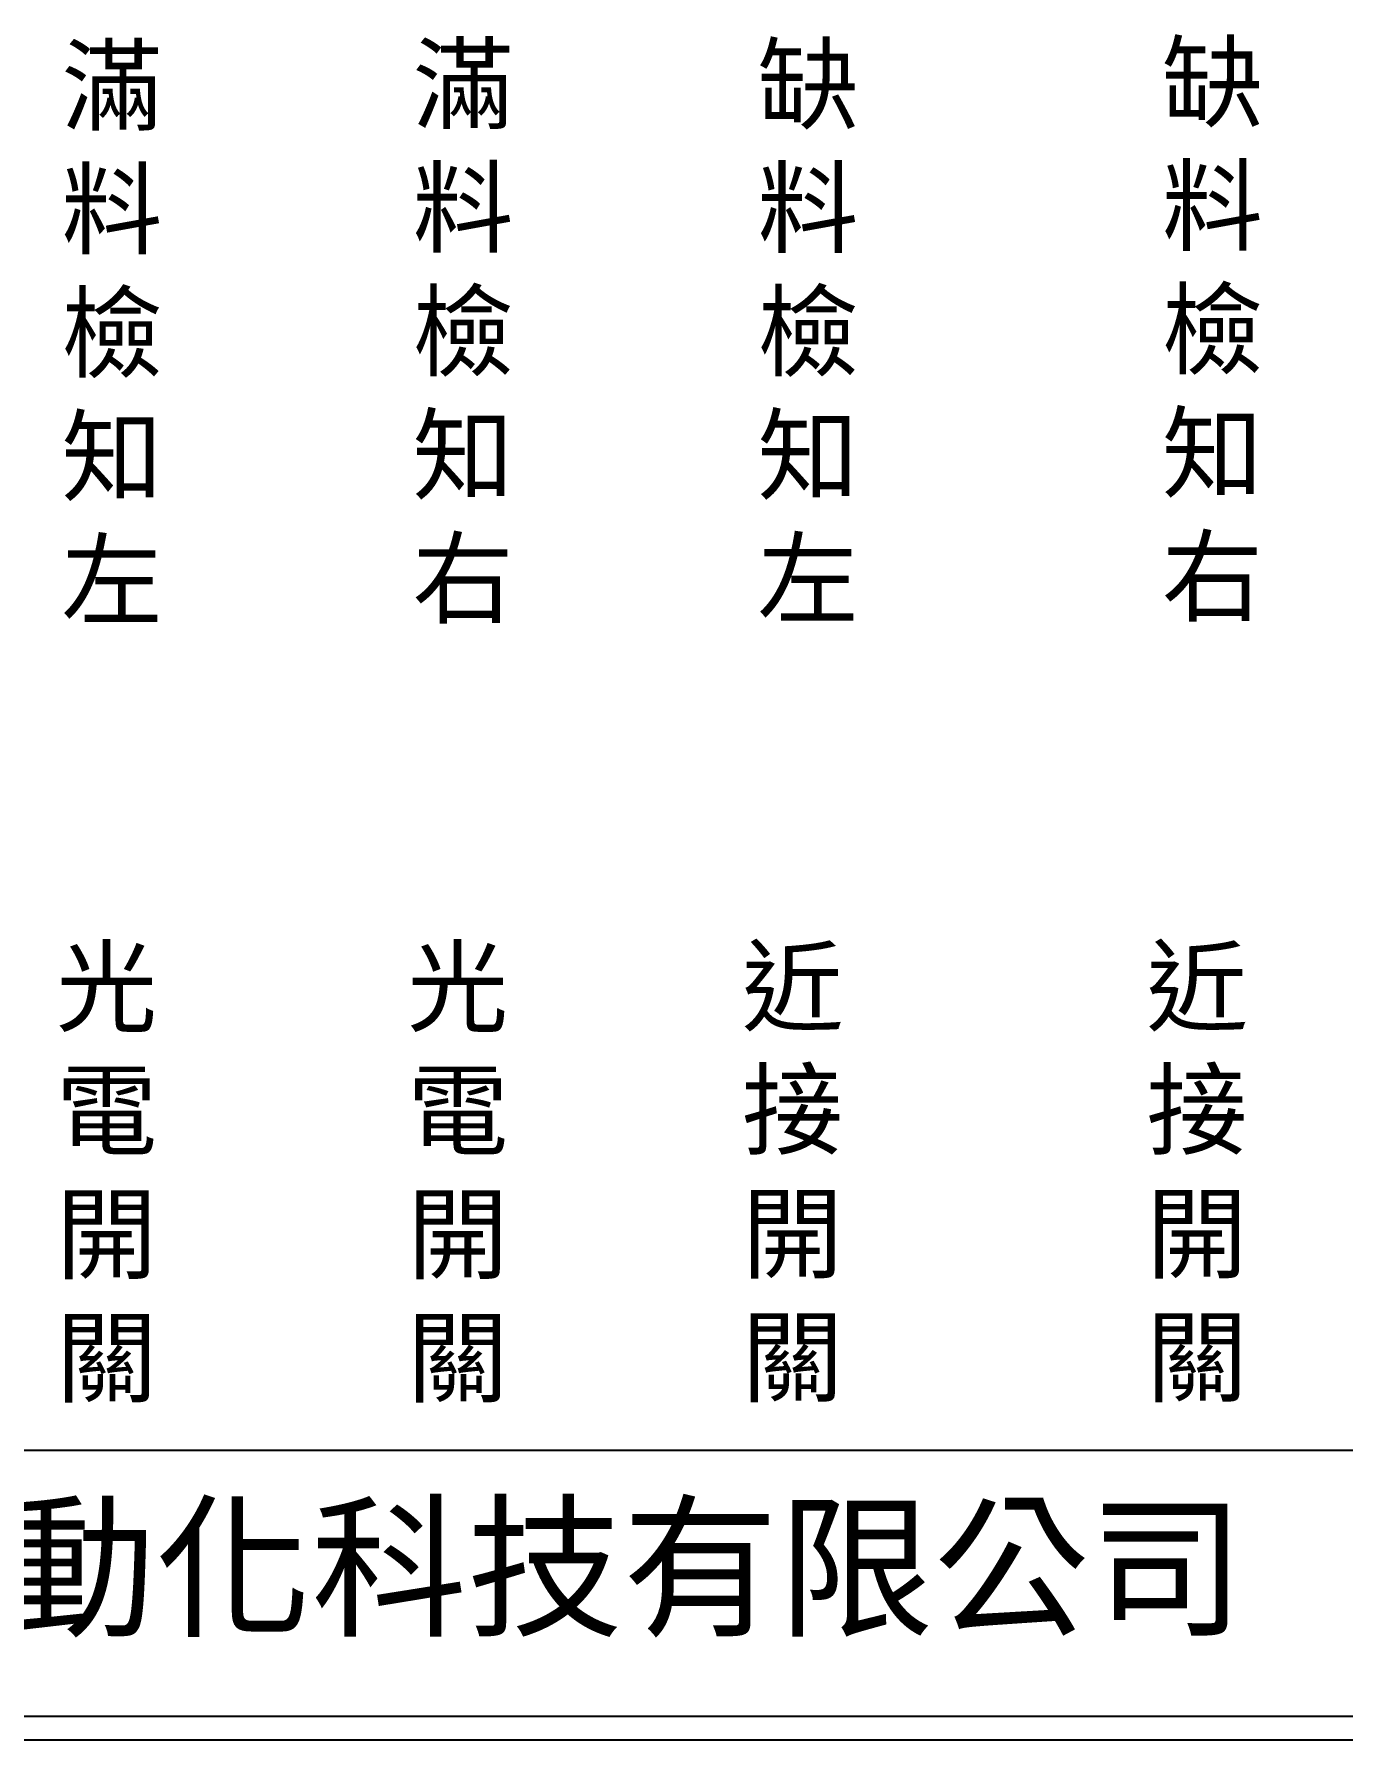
# Model space of a CAD drawing. Extents: x 275 to 562, y 265 to 469.
# Drawn here: x 339.8 to 408.7, y 264.9 to 354.7 of the extents above; entities that cross this region are included whole.
import ezdxf

# ---------------------------------------------------------------- set-up
doc = ezdxf.new("R2010")
doc.units = 0
doc.layers.add('圖框層', color=7, linetype='CONTINUOUS')
doc.layers.add('標尺寸層', color=3, linetype='CONTINUOUS')
doc.styles.add('CNS', font='romanc.shx', dxfattribs={"bigfont": 'chineset.shx'})
doc.styles.add('STSL', font='kaiu.ttf')

msp = doc.modelspace()

# ---------------------------------------------------------------- linework, layer by layer
at = {"layer": '圖框層', "color": 7}
for p, q in [((276.148, 280.195), (560.648, 280.195)), ((276.148, 266.195), (560.648, 266.195)), ((274.898, 264.945), (561.898, 264.945))]:
    msp.add_line(p, q, dxfattribs=at)

# ---------------------------------------------------------------- texts
at = {"layer": '圖框層', "color": 4, "style": 'STSL'}
msp.add_text('泓陞自動化科技有限公司', height=6, dxfattribs=at).set_placement((313.501, 271.022))
at = {"layer": '標尺寸層', "color": 7, "char_height": 3.9, "width": 4.96081, "attachment_point": 5, "style": 'CNS'}
for s, insert in [('{\\fDFKai-SB|b0|i0|c136|p65;滿料檢知右}', (362.396, 338.851)), ('{\\fDFKai-SB|b0|i0|c136|p65;缺料檢知左}', (380.542, 338.918)), ('{\\fDFKai-SB|b0|i0|c136|p65;缺料檢知右}', (401.815, 338.951)), ('{\\fDFKai-SB|b0|i0|c136|p65;滿料檢知左}', (343.929, 338.851)), ('{\\fDFKai-SB|b0|i0|c136|p65;光電開關}', (343.653, 294.598)), ('{\\fDFKai-SB|b0|i0|c136|p65;光電開關}', (362.121, 294.598)), ('{\\fDFKai-SB|b0|i0|c136|p65;近接開關}', (379.731, 294.632)), ('{\\fDFKai-SB|b0|i0|c136|p65;近接開關}', (401.004, 294.632))]:
    msp.add_mtext(s, dxfattribs=dict(at, insert=insert))

doc.saveas('drawing.dxf')
